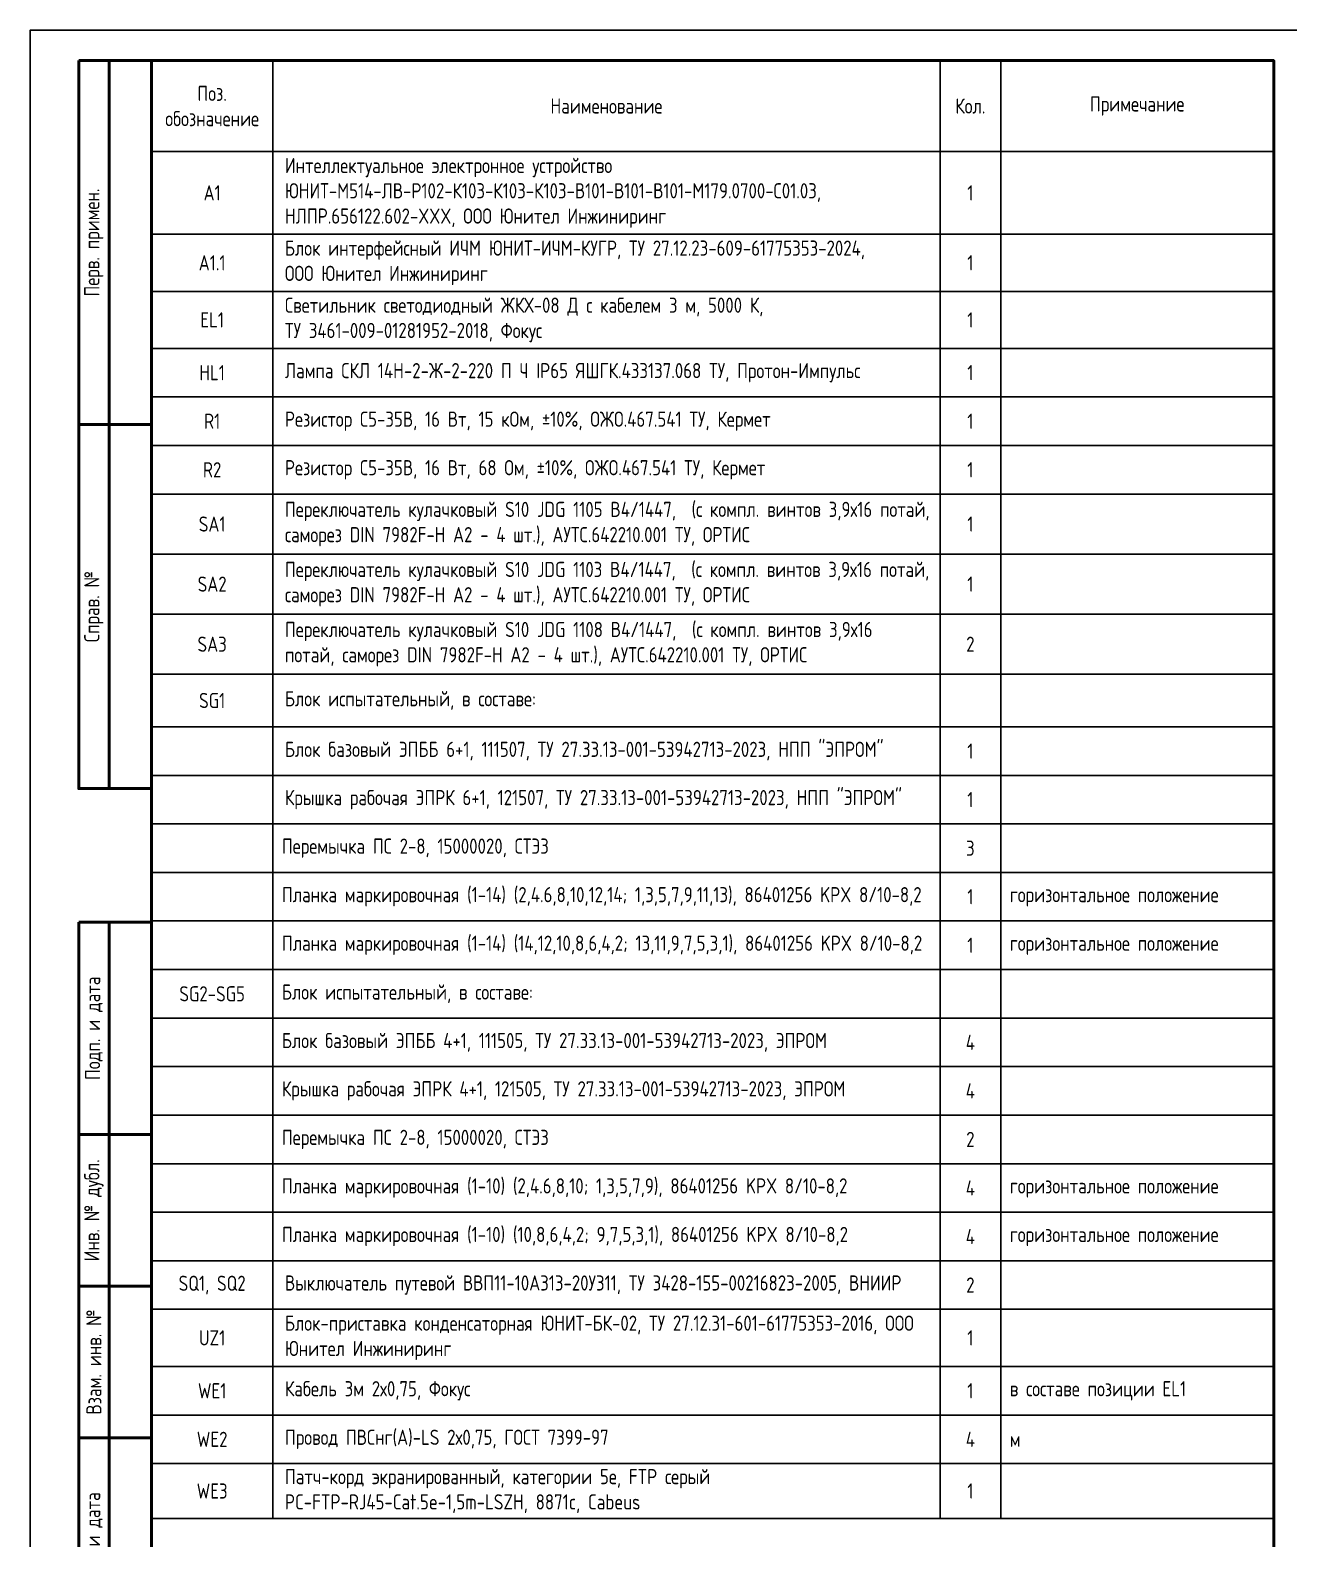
# Model space of a CAD drawing. Header units: millimetres. Extents: x -863 to 2106, y -90 to 586.
# Drawn here: x -420 to -212.5, y 48.4 to 297 of the extents above; entities that cross this region are included whole.
import ezdxf

# ---------------------------------------------------------------- set-up
doc = ezdxf.new("R2010")
doc.units = ezdxf.units.MM
doc.styles.add('Gost_type_A', font='GOST_0.TTF')

# ---------------------------------------------------------------- blocks, each defined once
blk = doc.blocks.new('Штамп левый верхний')
at = {"lineweight": 50}
for points in [[(-12, 0), (-7, 0), (-7, -60), (-12, -60)], [(-7, 0), (0, 0), (0, -60), (-7, -60)], [(-12, -60), (-7, -60), (-7, -120), (-12, -120)], [(-7, -60), (0, -60), (0, -120), (-7, -120)]]:
    blk.add_lwpolyline(points, close=True, dxfattribs=at)
at = {"char_height": 2.5, "width": 60, "attachment_point": 5, "rotation": 90, "style": 'Gost_type_A'}
for s, insert in [('Перв. примен.', (-9.5, -30)), ('Справ. №', (-9.5, -90))]:
    blk.add_mtext(s, dxfattribs=dict(at, insert=insert))
blk = doc.blocks.new('Штамп левый нижний')
at = {"lineweight": 50}
for points in [[(-12, 145), (-7, 145), (-7, 110), (-12, 110)], [(-7, 145), (0, 145), (0, 110), (-7, 110)], [(-12, 110), (-7, 110), (-7, 85), (-12, 85)], [(-7, 110), (0, 110), (0, 85), (-7, 85)], [(-12, 85), (-7, 85), (-7, 60), (-12, 60)], [(-7, 85), (0, 85), (0, 60), (-7, 60)], [(-12, 60), (-7, 60), (-7, 25), (-12, 25)], [(-7, 60), (0, 60), (0, 25), (-7, 25)], [(-12, 25), (-7, 25), (-7, 0), (-12, 0)], [(-7, 25), (0, 25), (0, 0), (-7, 0)]]:
    blk.add_lwpolyline(points, close=True, dxfattribs=at)
at = {"char_height": 2.5, "attachment_point": 5, "rotation": 90, "style": 'Gost_type_A'}
for s, insert, width in [('Подп. и дата', (-9.5, 127.5), 35), ('Инв. № дубл.', (-9.5, 97.5), 25), ('Взам. инв. №', (-9.5, 72.5), 25), ('Подп. и дата', (-9.5, 42.5), 35), ('Инв. N подл.', (-9.5, 12.5), 25)]:
    blk.add_mtext(s, dxfattribs=dict(at, insert=insert, width=width))
blk = doc.blocks.new('Формат_А4')
blk.add_lwpolyline([(0, 297), (0, 0), (-210, 0), (-210, 297)], close=True)
at = {"lineweight": 50}
blk.add_lwpolyline([(-190, 292), (-5, 292), (-5, 5), (-190, 5)], close=True, dxfattribs=at)
blk = doc.blocks.new('*T24')
at = {"color": 0, "lineweight": -2, "transparency": 16777216}
for p, q in [((0, 0), (185, 0)), ((0, 0), (0, -15)), ((20, 0), (20, -15)), ((130, 0), (130, -15)), ((140, 0), (140, -15)), ((185, 0), (185, -15)), ((210, 0), (395, 0)), ((210, 0), (210, -15)), ((230, 0), (230, -15)), ((340, 0), (340, -15)), ((350, 0), (350, -15)), ((395, 0), (395, -15))]:
    blk.add_line(p, q, dxfattribs=at)
at = {"color": 0, "linetype": 'ByBlock', "lineweight": -2, "transparency": 16777216}
for p, q in [((0, -15), (185, -15)), ((0, -15), (0, -240.3)), ((20, -15), (20, -240.3)), ((130, -15), (130, -240.3)), ((140, -15), (140, -125.82)), ((185, -15), (185, -240.3)), ((210, -15), (395, -15)), ((210, -15), (210, -170.91)), ((230, -15), (230, -170.91)), ((340, -15), (340, -170.91)), ((350, -15), (350, -97.66)), ((395, -15), (395, -170.91)), ((210, -24.41), (395, -24.41)), ((0, -28.63), (185, -28.63)), ((210, -32.41), (395, -32.41)), ((0, -38.06), (185, -38.06)), ((210, -40.41), (395, -40.41)), ((0, -47.45), (185, -47.45)), ((210, -48.41), (395, -48.41)), ((0, -55.45), (185, -55.45)), ((210, -56.41), (395, -56.41)), ((0, -63.45), (185, -63.45)), ((210, -65.66), (395, -65.66)), ((0, -71.45), (185, -71.45)), ((210, -73.66), (395, -73.66)), ((0, -81.35), (185, -81.35)), ((210, -81.66), (395, -81.66)), ((0, -91.25), (185, -91.25)), ((210, -89.66), (395, -89.66)), ((210, -97.66), (395, -97.66)), ((350, -97.66), (350, -105.66)), ((0, -101.15), (185, -101.15)), ((210, -105.66), (395, -105.66)), ((350, -105.66), (350, -122.91)), ((0, -109.82), (185, -109.82)), ((210, -114.91), (395, -114.91)), ((0, -117.82), (185, -117.82)), ((210, -122.91), (395, -122.91)), ((350, -122.91), (350, -130.91)), ((0, -125.82), (185, -125.82)), ((140, -125.82), (140, -197.82)), ((210, -130.91), (395, -130.91)), ((350, -130.91), (350, -170.91)), ((0, -133.82), (185, -133.82)), ((210, -138.91), (395, -138.91)), ((0, -141.82), (185, -141.82)), ((210, -146.91), (395, -146.91)), ((0, -149.82), (185, -149.82)), ((210, -154.91), (395, -154.91)), ((0, -157.82), (185, -157.82)), ((210, -162.91), (395, -162.91)), ((0, -165.82), (185, -165.82)), ((210, -170.91), (395, -170.91)), ((0, -173.82), (185, -173.82)), ((0, -181.82), (185, -181.82)), ((0, -189.82), (185, -189.82)), ((0, -197.82), (185, -197.82)), ((140, -197.82), (140, -240.3)), ((0, -205.82), (185, -205.82)), ((0, -215.25), (185, -215.25)), ((0, -223.25), (185, -223.25)), ((0, -231.25), (185, -231.25)), ((0, -240.3), (185, -240.3))]:
    blk.add_line(p, q, dxfattribs=at)
at = {"transparency": 16777216, "char_height": 2.5, "style": 'Gost_type_A'}
for s, insert, width, attachment_point in [('Поз. обозначение', (10, -7.5), 17, 5), ('Поз. обозначение', (220, -7.5), 17, 5), ('Наименование', (75, -7.5), 107, 5), ('Кол.', (135, -7.5), 7, 5), ('Примечание', (162.5, -7.5), 42, 5), ('Наименование', (285, -7.5), 107, 5), ('Кол.', (345, -7.5), 7, 5), ('Примечание', (372.5, -7.5), 42, 5), ('Перемычка FBS 10-6, HNT-090688, ОРТИС', (232, -85.66), 106, 4), ('1', (345, -85.66), 7, 5), ('Перемычка ПС 2-8, 15000020, СТЭЗ ', (21.5, -129.82), 107, 4), ('3', (135, -129.82), 7, 5), ('1', (135, -137.82), 7, 5), ('Планка маркировочная (1-14) (14,12,10,8,6,4,2; 13,11,9,7,5,3,1), 86401256 KPX 8/10-8,2', (21.5, -145.82), 107, 4), ('1', (135, -145.82), 7, 5), ('{\\C256;Блок испытательный, в составе:}', (21.5, -153.82), 107, 4), ('Блок базовый ЭПББ 4+1, 111505, ТУ 27.33.13-001-53942713-2023, ЭПРОМ', (21.5, -161.82), 107, 4), ('4', (135, -161.82), 7, 5), ('Крышка рабочая ЭПРК 4+1, 121505, ТУ 27.33.13-001-53942713-2023, ЭПРОМ', (21.5, -169.82), 107, 4), ('4', (135, -169.82), 7, 5), ('Перемычка ПС 2-8, 15000020, СТЭЗ ', (21.5, -177.82), 107, 4), ('2', (135, -177.82), 7, 5), ('Планка маркировочная (1-10) (2,4.6,8,10; 1,3,5,7,9), 86401256 KPX 8/10-8,2', (21.5, -185.82), 107, 4), ('4', (135, -185.82), 7, 5), ('Планка маркировочная (1-10) (10,8,6,4,2; 9,7,5,3,1), 86401256 KPX 8/10-8,2', (21.5, -193.82), 107, 4), ('4', (135, -193.82), 7, 5)]:
    blk.add_mtext(s, dxfattribs=dict(at, insert=insert, width=width, attachment_point=attachment_point))
at = {"color": 0, "transparency": 16777216, "char_height": 2.5, "style": 'Gost_type_A'}
for s, insert, width, attachment_point in [('{\\C256;Интеллектуальное электронное устройство ЮНИТ-М514-ЛВ-Р102-К103-К103-К103-В101-В101-В101-М179.0700-С01.03, НЛПР.656122.602-XXX,\\C1; }ООО Юнител Инжиниринг', (22, -21.81), 106, 4), ('Соединитель электрический RUT 6-RTK/S, HNT-090374, ТУ 27.33.13-001-54070557-2024, ГОСТ IEC 60947-7-1-2016, ОРТИС', (232, -19.71), 106, 4), ('X:1-X:21', (220, -19.71), 18, 5), ('21', (345, -19.71), 7, 5), ('A1', (10, -21.81), 18, 5), ('1', (135, -21.81), 7, 5), ('Пластина торцевая D-RUT 6-RTK, HNT-090665, ОРТИС', (232, -28.41), 106, 4), ('4', (345, -28.41), 7, 5), ('Блок интерфейсный ИЧМ ЮНИТ-ИЧМ-КУГР, ТУ 27.12.23-609-61775353-2024,     ООО Юнител Инжиниринг', (22, -33.34), 106, 4), ('A1.1', (10, -33.34), 18, 5), ('1', (135, -33.34), 7, 5), ('Перемычка коммутационная SB 2-RTK/S, HNT-090979, ОРТИС', (232, -36.41), 106, 4), ('4', (345, -36.41), 7, 5), ('Светильник светодиодный ЖКХ-08 Д с кабелем 3 м, 5000 К,\\PТУ 3461-009-01281952-2018, Фокус ', (22, -42.75), 106, 4), ('EL1', (10, -42.75), 18, 5), ('1', (135, -42.75), 7, 5), ('Перемычка FB 2-RTK/S, HNT-091821, ОРТИС', (232, -44.41), 106, 4), ('2', (345, -44.41), 7, 5), ('HL1', (10, -51.45), 18, 5), ('{\\C256;Лампа СКЛ 14Н-2-Ж-2-220 П Ч IP65 ЯШГК.433137.068 ТУ, Протон-Импульс}', (22, -51.45), 106, 4), ('1', (135, -51.45), 7, 5), ('{\\C256;Планка маркировочная} (1-21), 86401256 KPX 8/10-8,2', (232, -52.41), 106, 4), ('1', (345, -52.41), 7, 5), ('вертикальное положение', (351.5, -52.41), 42, 4), ('Соединитель электрический RPV 4-MT(-P), HNT-131560, ТУ 27.33.13-001-54070557-2024, ГОСТ IEC 60947-7-1-2016, ОРТИС ', (232, -61.03), 106, 4), ('R1', (10, -59.45), 18, 5), ('{\\C256;Резистор С5-35В, 16 Вт, 15 кОм, ±10%, ОЖО.467.541 ТУ, Кермет}', (22, -59.45), 106, 4), ('1', (135, -59.45), 7, 5), ('X:22-X:108', (220, -61.03), 18, 5), ('87', (345, -61.03), 7, 5), ('R2', (10, -67.45), 18, 5), ('{\\C256;Резистор С5-35В, 16 Вт, 68 Ом, ±10%, ОЖО.467.541 ТУ, Кермет}', (22, -67.45), 106, 4), ('1', (135, -67.45), 7, 5), ('Пластина торцевая D-RPV 4-MT(-P), HNT-131561, ОРТИС', (232, -69.66), 106, 4), ('11', (345, -69.66), 7, 5), ('{\\C256;Переключатель кулачковый S10 JDG 1105 B4/1447,  (с компл. винтов 3,9х16 потай, саморез DIN 7982F-H A2 - 4 шт.), АУТС.642210.001 ТУ, ОРТИС}', (22, -76.4), 106, 4), ('SA1', (10, -76.4), 18, 5), ('1', (135, -76.4), 7, 5), ('Перемычка FBS 2-6, HNT-091360, ОРТИС', (232, -77.66), 106, 4), ('7', (345, -77.66), 7, 5), ('{\\C256;Переключатель кулачковый S10 JDG 1103 B4/1447,  (с компл. винтов 3,9х16 потай, саморез DIN 7982F-H A2 - 4 шт.), АУТС.642210.001 ТУ, ОРТИС}', (22, -86.3), 106, 4), ('SA2', (10, -86.3), 18, 5), ('1', (135, -86.3), 7, 5), ('{\\C256;Переключатель кулачковый S10 JDG 1108 B4/1447,  (с компл. винтов 3,9х16 потай, саморез DIN 7982F-H A2 - 4 шт.), АУТС.642210.001 ТУ, ОРТИС}', (22, -96.2), 106, 4), ('Перемычка FBS 20-6, HNT-133475, ОРТИС', (232, -93.66), 106, 4), ('1', (345, -93.66), 7, 5), ('SA3', (10, -96.2), 18, 5), ('2', (135, -96.2), 7, 5), ('{\\C256;Планка маркировочная} (22-108), 86401217 KPX 6/10-6,2', (231.5, -101.66), 107, 4), ('1', (345, -101.66), 7, 5), ('вертикальное положение', (351.5, -101.66), 42, 4), ('SG1', (10, -105.48), 18, 5), ('{\\C256;Блок испытательный, в составе:}', (22, -105.48), 106, 4), ('X:109-X:118', (220, -110.28), 18, 5), ('10', (345, -110.28), 7, 5), ('{\\C256;Блок базовый ЭПББ 6+1, 111507, ТУ 27.33.13-001-53942713-2023, НПП "ЭПРОМ"}', (22, -113.82), 106, 4), ('1', (135, -113.82), 7, 5), ('1', (345, -118.91), 7, 5), ('{\\C256;Крышка рабочая ЭПРК 6+1, 121507, ТУ 27.33.13-001-53942713-2023, НПП "ЭПРОМ"}', (22, -121.82), 106, 4), ('1', (135, -121.82), 7, 5), ('{\\C256;Планка маркировочная} (109-118), 86401217 KPX 6/10-6,2', (231.5, -126.91), 107, 4), ('1', (345, -126.91), 7, 5), ('вертикальное положение', (351.5, -126.91), 42, 4), ('{\\C256;Планка маркировочная} (1-14) (2,4.6,8,10,12,14; 1,3,5,7,9,11,13){\\C256;, 86401256 KPX 8/10-8,2}', (21.5, -137.82), 107, 4), ('горизонтальное положение', (141.5, -137.82), 42, 4), ('горизонтальное положение', (141.5, -145.82), 42, 4), ('SG2-SG5', (10, -153.82), 18, 5), ('горизонтальное положение', (141.5, -185.82), 42, 4), ('горизонтальное положение', (141.5, -193.82), 42, 4), ('SQ1, SQ2', (10, -201.82), 18, 5), ('{\\C256;Выключатель путевой ВВП11-10А313-20У311, ТУ 3428-155-00216823-2005, ВНИИР }', (22, -201.82), 106, 4), ('2', (135, -201.82), 7, 5), ('{\\C256;Блок-приставка конденсаторная ЮНИТ-БК-02, ТУ 27.12.31-601-61775353-2016, }ООО Юнител Инжиниринг', (22, -210.53), 106, 4), ('UZ1', (10, -210.53), 18, 5), ('1', (135, -210.53), 7, 5), ('WE1', (10, -219.25), 18, 5), ('Кабель 3м 2х0,75, Фокус', (22, -219.25), 106, 4), ('1', (135, -219.25), 7, 5), ('{\\C256;в составе позиции} EL1', (141.5, -219.25), 42, 4), ('WE2', (10, -227.25), 18, 5), ('Провод ПВСнг(А)-LS 2х0,75, ГОСТ 7399-97', (22, -227.25), 106, 4), ('4', (135, -227.25), 7, 5), ('{\\C256;м}', (141.5, -227.25), 42, 4), ('{\\C256;Патч-корд экранированный, категории 5е, FTP серый PC-FTP-RJ45-Cat.5e-1,5m-LSZH, 8871c, Cabeus}', (22, -235.77), 106, 4), ('WE3', (10, -235.77), 18, 5), ('1', (135, -235.77), 7, 5)]:
    blk.add_mtext(s, dxfattribs=dict(at, insert=insert, width=width, attachment_point=attachment_point))
at = {"color": 1, "transparency": 16777216, "char_height": 2.5, "width": 106, "attachment_point": 4, "style": 'Gost_type_A'}
for s, insert in [('{\\C0;Соединитель электрический\\C256; RPV 4-MTD(-P), HNT-140690, ТУ 27.33.13-001-54070557-2024, ГОСТ IEC 60947-7-1-2016, ОРТИС}', (232, -110.28)), ('{\\C0;Пластина торцевая D-RPV 4-MT(-P), HNT-131561, ОРТИС}', (232, -118.91))]:
    blk.add_mtext(s, dxfattribs=dict(at, insert=insert))

msp = doc.modelspace()

# ---------------------------------------------------------------- block references
at = {"color": 1}
for name, p in [('Формат_А4', (-210, 0)), ('Штамп левый верхний', (-400, 292)), ('Штамп левый нижний', (-400, 5))]:
    msp.add_blockref(name, p, dxfattribs=at)
msp.add_blockref('*T24', (-400, 292))

doc.saveas('drawing.dxf')
